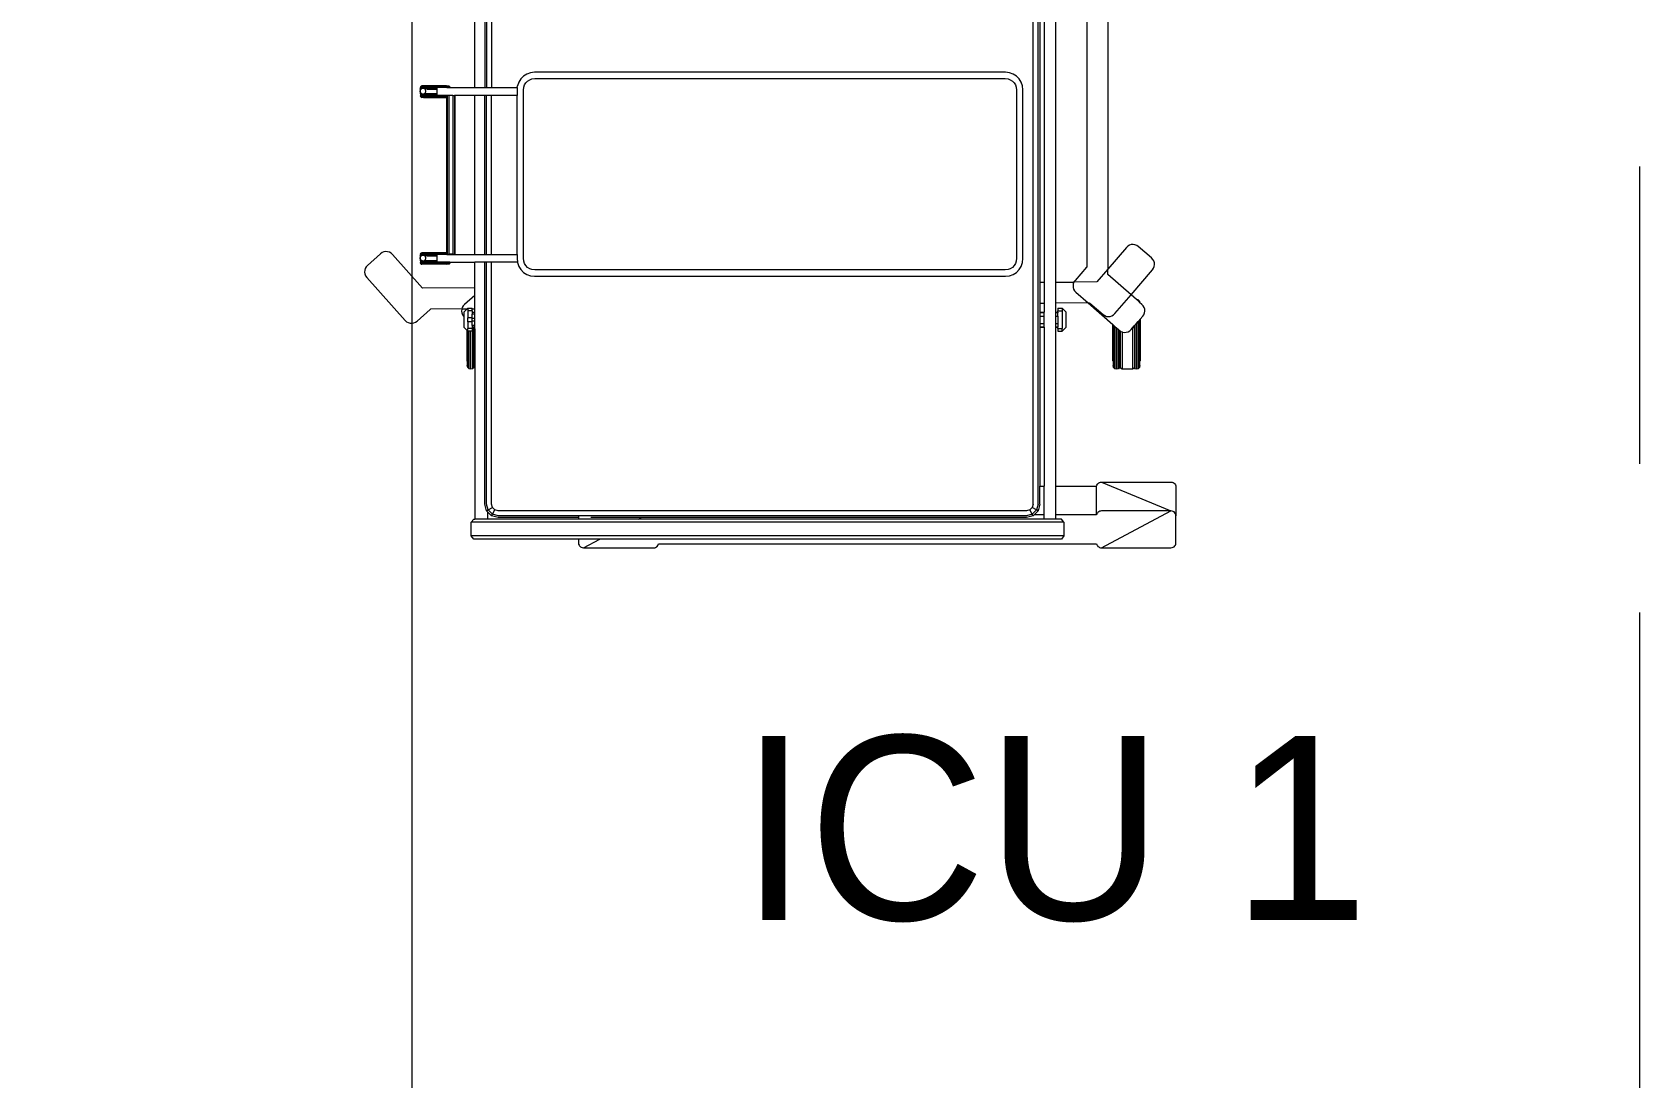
# Model space of a CAD drawing. Header units: millimetres. Extents: x -280308 to 6402717, y -14 to 2073074.
# Drawn here: x 4639 to 7558, y 421146 to 423044 of the extents above; entities that cross this region are included whole.
import ezdxf
from ezdxf.enums import TextEntityAlignment as Align

# ---------------------------------------------------------------- set-up
doc = ezdxf.new("R2010")
doc.units = ezdxf.units.MM
doc.linetypes.add('ACAD_ISO08W100', pattern=[36, 24, -3, 6, -3])
doc.linetypes.add('I02_HIDDEN', pattern=[6, 4, -2])
doc.layers.get('0').update_dxf_attribs({"lineweight": 0})
for name, color, linetype, lineweight in [('A-ANNOTATION', 144, 'Continuous', 0), ('A-FURN-EQPM', 177, 'Continuous', 0), ('A-Z22-T-Anno_Text', 152, 'Continuous', 9), ('A-Z774-E-Hidden', 142, 'I02_HIDDEN', 0)]:
    doc.layers.add(name, color=color, linetype=linetype, lineweight=lineweight)
doc.layers.add('A-TEXT', color=254, linetype='Continuous')
doc.styles.add('Annotative', font='arial.ttf', dxfattribs={"height": 1.25})
doc.styles.get("Standard").update_dxf_attribs({"font": 'arial.ttf'})
doc.styles.add('TGF_A', font='arial.ttf')

# ---------------------------------------------------------------- blocks, each defined once
blk = doc.blocks.new('A$C872eac23')
at = {"color": 0, "linetype": 'ByBlock', "lineweight": -2}
for p, q in [((-0.4909, -2.1111), (-0.4909, -0.0817)), ((-0.4821, -2.1111), (-0.4821, -0.0817)), ((0.5013, -0.0817), (0.5013, -1.3546)), ((0.5101, -0.0817), (0.5101, -1.3546)), ((0.5133, -0.0817), (0.5133, -1.3546)), ((-0.5224, -0.4326), (-0.5224, -1.7081)), ((-0.5019, -0.4326), (-0.5019, -1.7083)), ((-0.4941, -0.4326), (-0.4941, -1.7084)), ((-0.6176, -0.543), (-0.6176, -1.6843)), ((0.5317, -1.3546), (0.5317, -1.1233)), ((-0.5795, -1.2092), (-0.5795, -1.6803)), ((-0.4603, -1.3447), (-0.4566, -1.3388)), ((-0.4566, -1.3388), (-0.4516, -1.3338)), ((-0.4516, -1.3338), (-0.4457, -1.3301)), ((-0.4457, -1.3301), (-0.439, -1.3277)), ((-0.4406, -1.3405), (-0.4444, -1.3429)), ((-0.4364, -1.3389), (-0.4406, -1.3405)), ((-0.439, -1.3277), (-0.4317, -1.3268)), ((-0.431, -1.3383), (-0.4364, -1.3389)), ((-0.4317, -1.3268), (0.4231, -1.3268)), ((0.4225, -1.3383), (-0.431, -1.3383)), ((0.4278, -1.3389), (0.4225, -1.3383)), ((0.4231, -1.3268), (0.4304, -1.3277)), ((0.432, -1.3405), (0.4278, -1.3389)), ((0.4304, -1.3277), (0.4371, -1.3301)), ((0.4358, -1.3429), (0.432, -1.3405)), ((0.4371, -1.3301), (0.443, -1.3338)), ((0.443, -1.3338), (0.448, -1.3388)), ((0.448, -1.3388), (0.4517, -1.3447)), ((-0.4636, -1.3587), (-0.4627, -1.3514)), ((-0.4636, -1.6652), (-0.4636, -1.3587)), ((-0.4627, -1.3514), (-0.4603, -1.3447)), ((-0.4514, -1.354), (-0.4521, -1.3593)), ((-0.4521, -1.3593), (-0.4521, -1.6646)), ((-0.4499, -1.3498), (-0.4514, -1.354)), ((-0.4475, -1.346), (-0.4499, -1.3498)), ((-0.4444, -1.3429), (-0.4475, -1.346)), ((0.4389, -1.346), (0.4358, -1.3429)), ((0.4413, -1.3498), (0.4389, -1.346)), ((0.4429, -1.354), (0.4413, -1.3498)), ((0.4435, -1.3593), (0.4429, -1.354)), ((0.4435, -1.6646), (0.4435, -1.3593)), ((0.4517, -1.3447), (0.4541, -1.3514)), ((0.4545, -1.3546), (0.4541, -1.3514)), ((0.4545, -1.3546), (0.455, -1.3587)), ((0.5013, -1.3546), (0.4545, -1.3546)), ((0.455, -1.3587), (0.455, -1.3687)), ((0.455, -1.6575), (0.455, -1.3687)), ((0.455, -1.3687), (0.5013, -1.3687)), ((0.5101, -1.3546), (0.5013, -1.3546)), ((0.5013, -1.6575), (0.5013, -1.3687)), ((0.5013, -1.3687), (0.5101, -1.3687)), ((0.5133, -1.3546), (0.5101, -1.3546)), ((0.5101, -1.6575), (0.5101, -1.3687)), ((0.5101, -1.3687), (0.5133, -1.3687)), ((0.5317, -1.3546), (0.5133, -1.3546)), ((0.5133, -1.6575), (0.5133, -1.3687)), ((0.5133, -1.3687), (0.5317, -1.3687)), ((0.5767, -1.3546), (0.5317, -1.3546)), ((0.5317, -1.6575), (0.5317, -1.3687)), ((0.5317, -1.3687), (0.5679, -1.3687)), ((0.5679, -1.3687), (0.5679, -1.6573)), ((0.5679, -1.3687), (0.5683, -1.3687)), ((0.5683, -1.3687), (0.5683, -1.6573)), ((0.5714, -1.3687), (0.5683, -1.3687)), ((0.5714, -1.3687), (0.5714, -1.6573)), ((0.5714, -1.3687), (0.5786, -1.3687)), ((0.577, -1.353), (0.5766, -1.3544)), ((0.5766, -1.3544), (0.5767, -1.3546)), ((0.5821, -1.3544), (0.5766, -1.3544)), ((0.582, -1.3546), (0.5767, -1.3546)), ((0.578, -1.352), (0.577, -1.353)), ((0.577, -1.353), (0.6302, -1.353)), ((0.5781, -1.352), (0.578, -1.352)), ((0.5793, -1.3517), (0.5781, -1.352)), ((0.5781, -1.352), (0.629, -1.352)), ((0.5786, -1.3687), (0.5786, -1.6573)), ((0.5786, -1.3687), (0.5818, -1.3687)), ((0.5828, -1.3517), (0.5793, -1.3517)), ((0.5818, -1.3687), (0.5818, -1.6573)), ((0.5818, -1.3687), (0.5822, -1.3687)), ((0.582, -1.3546), (0.5821, -1.3544)), ((0.5822, -1.3546), (0.582, -1.3546)), ((0.5821, -1.3544), (0.5822, -1.3544)), ((0.5822, -1.3544), (0.6306, -1.3543)), ((0.5822, -1.3544), (0.5822, -1.3546)), ((0.5822, -1.3546), (0.6005, -1.3546)), ((0.5822, -1.3697), (0.5822, -1.3687)), ((0.5822, -1.3687), (0.6005, -1.3687)), ((0.5822, -1.3697), (0.6306, -1.3696)), ((0.5822, -1.3711), (0.5822, -1.3697)), ((0.5822, -1.3711), (0.6302, -1.371)), ((0.5822, -1.3721), (0.5822, -1.3711)), ((0.583, -1.3513), (0.5828, -1.3517)), ((0.5828, -1.3517), (0.6247, -1.3516)), ((0.6245, -1.3512), (0.583, -1.3513)), ((0.6005, -1.3546), (0.6005, -1.3557)), ((0.6005, -1.3557), (0.6005, -1.356)), ((0.6005, -1.3557), (0.6302, -1.3557)), ((0.6005, -1.356), (0.6005, -1.3572)), ((0.6005, -1.3572), (0.6005, -1.3654)), ((0.6189, -1.3572), (0.6005, -1.3572)), ((0.6005, -1.3654), (0.6005, -1.3667)), ((0.6189, -1.3654), (0.6005, -1.3654)), ((0.6005, -1.3667), (0.6005, -1.3669)), ((0.6005, -1.3667), (0.6253, -1.3667)), ((0.6005, -1.3669), (0.6005, -1.3673)), ((0.6005, -1.3669), (0.6253, -1.3669)), ((0.6005, -1.3673), (0.629, -1.3672)), ((0.6005, -1.3673), (0.6005, -1.3683)), ((0.6005, -1.3683), (0.6302, -1.3682)), ((0.6005, -1.3683), (0.6005, -1.3687)), ((0.6085, -1.3559), (0.6099, -1.3559)), ((0.6129, -1.3559), (0.6149, -1.3559)), ((0.617, -1.3559), (0.6191, -1.3559)), ((0.6189, -1.3572), (0.6227, -1.3571)), ((0.6228, -1.3655), (0.6189, -1.3654)), ((0.6271, -1.3559), (0.6205, -1.3559)), ((0.6205, -1.3613), (0.6206, -1.3603)), ((0.6206, -1.3623), (0.6205, -1.3613)), ((0.6206, -1.3603), (0.6209, -1.3593)), ((0.6209, -1.3633), (0.6206, -1.3623)), ((0.6209, -1.3593), (0.6214, -1.3584)), ((0.6214, -1.3642), (0.6209, -1.3633)), ((0.6214, -1.3584), (0.622, -1.3576)), ((0.6221, -1.3649), (0.6214, -1.3642)), ((0.622, -1.3576), (0.6227, -1.3571)), ((0.6228, -1.3655), (0.6221, -1.3649)), ((0.6227, -1.3571), (0.6228, -1.357)), ((0.6228, -1.357), (0.6237, -1.3565)), ((0.6228, -1.3656), (0.6228, -1.3655)), ((0.6237, -1.3661), (0.6228, -1.3656)), ((0.6237, -1.3565), (0.6247, -1.3562)), ((0.6247, -1.3663), (0.6237, -1.3661)), ((0.6247, -1.3516), (0.6245, -1.3512)), ((0.6247, -1.3516), (0.6277, -1.3516)), ((0.6247, -1.3562), (0.6257, -1.3561)), ((0.6257, -1.3664), (0.6247, -1.3663)), ((0.6253, -1.3667), (0.6253, -1.3669)), ((0.6253, -1.3667), (0.6301, -1.3667)), ((0.6253, -1.3669), (0.6278, -1.3669)), ((0.6257, -1.3561), (0.6267, -1.3562)), ((0.6257, -1.3561), (0.6257, -1.3561)), ((0.6257, -1.3664), (0.6267, -1.3663)), ((0.6267, -1.3562), (0.6277, -1.3565)), ((0.6277, -1.3661), (0.6267, -1.3663)), ((0.6287, -1.3559), (0.6275, -1.3559)), ((0.6277, -1.3516), (0.6278, -1.3516)), ((0.6277, -1.3516), (0.6277, -1.3516)), ((0.6277, -1.3565), (0.6286, -1.357)), ((0.6286, -1.3656), (0.6277, -1.3661)), ((0.6278, -1.3516), (0.629, -1.352)), ((0.6278, -1.3669), (0.629, -1.3672)), ((0.6288, -1.3572), (0.6286, -1.357)), ((0.6286, -1.3656), (0.6289, -1.3654)), ((0.6288, -1.3654), (0.6286, -1.3656)), ((0.6288, -1.3572), (0.6289, -1.3572)), ((0.6288, -1.3572), (0.6293, -1.3576)), ((0.6294, -1.3649), (0.6288, -1.3654)), ((0.6288, -1.3654), (0.6289, -1.3654)), ((0.6289, -1.3572), (0.6293, -1.3576)), ((0.6289, -1.3572), (0.631, -1.3572)), ((0.6289, -1.3654), (0.6304, -1.3654)), ((0.629, -1.352), (0.6292, -1.352)), ((0.629, -1.3672), (0.6292, -1.3672)), ((0.6291, -1.3559), (0.6297, -1.3559)), ((0.6292, -1.352), (0.6302, -1.353)), ((0.6292, -1.3672), (0.6302, -1.3682)), ((0.6302, -1.371), (0.6292, -1.372)), ((0.6293, -1.3576), (0.63, -1.3584)), ((0.63, -1.3641), (0.6294, -1.3649)), ((0.63, -1.3559), (0.6298, -1.3559)), ((0.6302, -1.3557), (0.63, -1.3559)), ((0.6301, -1.3559), (0.63, -1.3559)), ((0.6305, -1.3593), (0.63, -1.3584)), ((0.6305, -1.3633), (0.63, -1.3641)), ((0.631, -1.3572), (0.6301, -1.3559)), ((0.631, -1.3654), (0.6301, -1.3667)), ((0.6302, -1.353), (0.6306, -1.3543)), ((0.6306, -1.3543), (0.6302, -1.3557)), ((0.6302, -1.3682), (0.6306, -1.3696)), ((0.6306, -1.3696), (0.6302, -1.371)), ((0.631, -1.3654), (0.6304, -1.3654)), ((0.6308, -1.3603), (0.6305, -1.3593)), ((0.6308, -1.3623), (0.6305, -1.3633)), ((0.6309, -1.3613), (0.6308, -1.3603)), ((0.6308, -1.3623), (0.6309, -1.3613)), ((0.631, -1.3572), (0.631, -1.3654)), ((0.5822, -1.3721), (0.6291, -1.372)), ((0.5822, -1.3724), (0.5822, -1.3721)), ((0.5822, -1.6547), (0.5822, -1.3724)), ((0.5822, -1.3724), (0.583, -1.3724)), ((0.583, -1.3724), (0.583, -1.3725)), ((0.6246, -1.3724), (0.583, -1.3724)), ((0.583, -1.3725), (0.6245, -1.3725)), ((0.6246, -1.3724), (0.6245, -1.3725)), ((0.6246, -1.3724), (0.6277, -1.3724)), ((0.6278, -1.3723), (0.6277, -1.3724)), ((0.6279, -1.3724), (0.6278, -1.3723)), ((0.6291, -1.372), (0.6279, -1.3724)), ((0.6291, -1.372), (0.6292, -1.372)), ((-0.6972, -1.664), (-0.673, -1.6432)), ((-0.673, -1.6432), (-0.6701, -1.6413)), ((-0.6701, -1.6413), (-0.6669, -1.64)), ((-0.6669, -1.64), (-0.6636, -1.6396)), ((-0.6636, -1.6396), (-0.6602, -1.6398)), ((-0.6602, -1.6398), (-0.657, -1.6408)), ((-0.657, -1.6408), (-0.654, -1.6425)), ((-0.654, -1.6425), (-0.6514, -1.6449)), ((-0.6514, -1.6449), (-0.6176, -1.6843)), ((0.455, -1.6575), (0.455, -1.6652)), ((0.5013, -1.6575), (0.455, -1.6575)), ((0.5101, -1.6575), (0.5013, -1.6575)), ((0.5133, -1.6575), (0.5101, -1.6575)), ((0.5317, -1.6575), (0.5133, -1.6575)), ((0.5766, -1.6575), (0.5317, -1.6575)), ((0.5679, -1.6573), (0.5683, -1.6573)), ((0.5714, -1.6573), (0.5683, -1.6573)), ((0.5714, -1.6573), (0.5766, -1.6573)), ((0.5766, -1.6573), (0.5766, -1.6574)), ((0.5766, -1.6573), (0.5786, -1.6573)), ((0.5766, -1.6574), (0.5766, -1.6575)), ((0.5766, -1.6574), (0.5821, -1.6574)), ((0.5821, -1.6575), (0.5766, -1.6575)), ((0.5818, -1.6573), (0.5786, -1.6573)), ((0.5818, -1.6573), (0.5822, -1.6573)), ((0.5821, -1.6575), (0.5821, -1.6574)), ((0.5821, -1.6574), (0.5822, -1.6574)), ((0.5822, -1.6575), (0.5821, -1.6575)), ((0.5822, -1.655), (0.5822, -1.6547)), ((0.5822, -1.6547), (0.5828, -1.6547)), ((0.5822, -1.656), (0.5822, -1.655)), ((0.5822, -1.655), (0.629, -1.655)), ((0.5822, -1.6573), (0.5822, -1.656)), ((0.5822, -1.656), (0.6302, -1.656)), ((0.5822, -1.6574), (0.6306, -1.6573)), ((0.5822, -1.6574), (0.5822, -1.6575)), ((0.5822, -1.6575), (0.6005, -1.6575)), ((0.583, -1.6543), (0.5828, -1.6547)), ((0.5828, -1.6547), (0.6247, -1.6546)), ((0.6245, -1.6542), (0.583, -1.6543)), ((0.6005, -1.6575), (0.6005, -1.6587)), ((0.6005, -1.6587), (0.6005, -1.659)), ((0.6005, -1.6587), (0.6302, -1.6587)), ((0.6005, -1.659), (0.6005, -1.6602)), ((0.6005, -1.6602), (0.6005, -1.6685)), ((0.6189, -1.6602), (0.6005, -1.6602)), ((0.6085, -1.659), (0.6099, -1.659)), ((0.6129, -1.659), (0.6149, -1.659)), ((0.617, -1.6589), (0.6191, -1.6589)), ((0.6189, -1.6602), (0.6227, -1.6601)), ((0.6271, -1.6589), (0.6205, -1.6589)), ((0.6205, -1.6643), (0.6206, -1.6633)), ((0.6206, -1.6633), (0.6209, -1.6623)), ((0.6209, -1.6623), (0.6214, -1.6614)), ((0.6214, -1.6614), (0.622, -1.6606)), ((0.622, -1.6606), (0.6227, -1.6601)), ((0.6227, -1.6601), (0.6228, -1.66)), ((0.6228, -1.66), (0.6237, -1.6595)), ((0.6237, -1.6595), (0.6247, -1.6592)), ((0.6247, -1.6546), (0.6245, -1.6542)), ((0.6247, -1.6546), (0.6277, -1.6546)), ((0.6247, -1.6592), (0.6257, -1.6591)), ((0.6257, -1.6591), (0.6267, -1.6592)), ((0.6257, -1.6591), (0.6257, -1.6591)), ((0.6263, -1.719), (0.6811, -1.6576)), ((0.6267, -1.6592), (0.6277, -1.6595)), ((0.6287, -1.6589), (0.6275, -1.6589)), ((0.6277, -1.6546), (0.6278, -1.6546)), ((0.6277, -1.6546), (0.6277, -1.6546)), ((0.6277, -1.6595), (0.6286, -1.66)), ((0.6278, -1.6546), (0.629, -1.655)), ((0.6288, -1.6602), (0.6286, -1.66)), ((0.6288, -1.6602), (0.6289, -1.6602)), ((0.6288, -1.6602), (0.6293, -1.6606)), ((0.6289, -1.6602), (0.6293, -1.6606)), ((0.6289, -1.6602), (0.631, -1.6602)), ((0.6292, -1.655), (0.629, -1.655)), ((0.6291, -1.6589), (0.6297, -1.6589)), ((0.6292, -1.655), (0.6302, -1.656)), ((0.6293, -1.6606), (0.63, -1.6614)), ((0.63, -1.6589), (0.6298, -1.6589)), ((0.6302, -1.6587), (0.63, -1.6589)), ((0.6301, -1.6589), (0.63, -1.6589)), ((0.6305, -1.6623), (0.63, -1.6614)), ((0.631, -1.6602), (0.6301, -1.6589)), ((0.6302, -1.656), (0.6306, -1.6573)), ((0.6306, -1.6573), (0.6302, -1.6587)), ((0.6308, -1.6633), (0.6305, -1.6623)), ((0.6309, -1.6643), (0.6308, -1.6633)), ((0.631, -1.6602), (0.631, -1.6684)), ((0.6811, -1.6576), (0.6837, -1.6552)), ((0.6837, -1.6552), (0.6867, -1.6536)), ((0.6867, -1.6536), (0.69, -1.6527)), ((0.69, -1.6527), (0.6933, -1.6525)), ((0.6933, -1.6525), (0.6967, -1.653)), ((0.6967, -1.653), (0.6999, -1.6543)), ((0.6999, -1.6543), (0.7028, -1.6563)), ((0.7028, -1.6563), (0.7265, -1.6775)), ((-0.7025, -1.6761), (-0.7023, -1.6728)), ((-0.702, -1.6794), (-0.7025, -1.6761)), ((-0.7023, -1.6728), (-0.7013, -1.6695)), ((-0.7008, -1.6827), (-0.702, -1.6794)), ((-0.7013, -1.6695), (-0.6996, -1.6665)), ((-0.6988, -1.6856), (-0.7008, -1.6827)), ((-0.6996, -1.6665), (-0.6972, -1.664)), ((-0.6598, -1.731), (-0.6988, -1.6856)), ((-0.6176, -1.6843), (-0.5978, -1.7074)), ((-0.6176, -1.6941), (-0.6176, -1.6843)), ((-0.5795, -1.6803), (-0.5794, -1.6804)), ((-0.5794, -1.6804), (-0.5793, -1.6805)), ((-0.5794, -1.6804), (-0.5794, -1.6804)), ((-0.5793, -1.6805), (-0.5792, -1.6806)), ((-0.5792, -1.6806), (-0.5791, -1.6807)), ((-0.5792, -1.6806), (-0.5792, -1.6806)), ((-0.5791, -1.6807), (-0.5581, -1.7047)), ((-0.5791, -1.6807), (-0.5791, -1.6807)), ((-0.4627, -1.6725), (-0.4636, -1.6652)), ((-0.4603, -1.6793), (-0.4627, -1.6725)), ((-0.4566, -1.6852), (-0.4603, -1.6793)), ((-0.4516, -1.6901), (-0.4566, -1.6852)), ((-0.4521, -1.6646), (-0.4514, -1.6699)), ((-0.4457, -1.6939), (-0.4516, -1.6901)), ((-0.4514, -1.6699), (-0.4499, -1.6742)), ((-0.4499, -1.6742), (-0.4475, -1.6779)), ((-0.4475, -1.6779), (-0.4444, -1.6811)), ((-0.4444, -1.6811), (-0.4406, -1.6835)), ((-0.4406, -1.6835), (-0.4364, -1.685)), ((-0.4364, -1.685), (-0.431, -1.6856)), ((-0.431, -1.6856), (0.4225, -1.6856)), ((0.4225, -1.6856), (0.4278, -1.685)), ((0.4278, -1.685), (0.432, -1.6835)), ((0.432, -1.6835), (0.4358, -1.6811)), ((0.4358, -1.6811), (0.4389, -1.6779)), ((0.443, -1.6901), (0.4371, -1.6939)), ((0.4389, -1.6779), (0.4413, -1.6742)), ((0.4413, -1.6742), (0.4429, -1.6699)), ((0.4429, -1.6699), (0.4435, -1.6646)), ((0.448, -1.6852), (0.443, -1.6901)), ((0.4517, -1.6793), (0.448, -1.6852)), ((0.4541, -1.6725), (0.4517, -1.6793)), ((0.4541, -1.6725), (0.4542, -1.6716)), ((0.455, -1.6652), (0.4542, -1.6716)), ((0.4542, -1.6716), (0.5013, -1.6716)), ((0.5013, -2.1111), (0.5013, -1.6716)), ((0.5013, -1.6716), (0.5101, -1.6716)), ((0.5101, -2.1111), (0.5101, -1.6716)), ((0.5101, -1.6716), (0.5133, -1.6716)), ((0.5133, -2.1111), (0.5133, -1.6716)), ((0.5133, -1.6716), (0.5317, -1.6716)), ((0.5317, -1.7181), (0.5317, -1.6716)), ((0.5769, -1.6716), (0.5317, -1.6716)), ((0.5769, -1.6716), (0.5766, -1.6727)), ((0.5766, -1.6727), (0.6306, -1.6726)), ((0.5766, -1.6727), (0.577, -1.6741)), ((0.5769, -1.6716), (0.6005, -1.6716)), ((0.577, -1.6741), (0.6302, -1.674)), ((0.577, -1.6741), (0.578, -1.6751)), ((0.5782, -1.6751), (0.578, -1.6751)), ((0.5782, -1.6751), (0.6291, -1.675)), ((0.5782, -1.6751), (0.5794, -1.6754)), ((0.5794, -1.6754), (0.583, -1.6754)), ((0.583, -1.6754), (0.583, -1.6756)), ((0.583, -1.6754), (0.6246, -1.6754)), ((0.583, -1.6756), (0.6245, -1.6755)), ((0.6189, -1.6684), (0.6005, -1.6685)), ((0.6005, -1.6685), (0.6005, -1.6697)), ((0.6005, -1.6697), (0.6005, -1.6699)), ((0.6005, -1.6697), (0.6253, -1.6697)), ((0.6005, -1.6699), (0.6005, -1.6703)), ((0.6005, -1.6699), (0.6253, -1.6699)), ((0.6005, -1.6703), (0.6005, -1.6713)), ((0.6005, -1.6703), (0.629, -1.6703)), ((0.6005, -1.6713), (0.6005, -1.6716)), ((0.6005, -1.6713), (0.6302, -1.6713)), ((0.6228, -1.6685), (0.6189, -1.6684)), ((0.6206, -1.6653), (0.6205, -1.6643)), ((0.6209, -1.6663), (0.6206, -1.6653)), ((0.6214, -1.6672), (0.6209, -1.6663)), ((0.6221, -1.668), (0.6214, -1.6672)), ((0.6228, -1.6685), (0.6221, -1.668)), ((0.6228, -1.6686), (0.6228, -1.6685)), ((0.6237, -1.6691), (0.6228, -1.6686)), ((0.6247, -1.6694), (0.6237, -1.6691)), ((0.6246, -1.6754), (0.6245, -1.6755)), ((0.6246, -1.6754), (0.6279, -1.6754)), ((0.6257, -1.6695), (0.6247, -1.6694)), ((0.6253, -1.6697), (0.6253, -1.6699)), ((0.6253, -1.6697), (0.6301, -1.6697)), ((0.6253, -1.6699), (0.6277, -1.6699)), ((0.6257, -1.6695), (0.6267, -1.6694)), ((0.6277, -1.6691), (0.6267, -1.6694)), ((0.6286, -1.6686), (0.6277, -1.6691)), ((0.6278, -1.6699), (0.6277, -1.6699)), ((0.6278, -1.6699), (0.6278, -1.6699)), ((0.6278, -1.6699), (0.629, -1.6703)), ((0.6291, -1.675), (0.6279, -1.6754)), ((0.6286, -1.6686), (0.6289, -1.6684)), ((0.6288, -1.6684), (0.6286, -1.6686)), ((0.6294, -1.6679), (0.6288, -1.6684)), ((0.6288, -1.6684), (0.6289, -1.6684)), ((0.6289, -1.6684), (0.6304, -1.6684)), ((0.629, -1.6703), (0.6292, -1.6703)), ((0.6292, -1.675), (0.6291, -1.675)), ((0.6292, -1.6703), (0.6302, -1.6713)), ((0.6302, -1.674), (0.6292, -1.675)), ((0.63, -1.6672), (0.6294, -1.6679)), ((0.6305, -1.6663), (0.63, -1.6672)), ((0.631, -1.6684), (0.6301, -1.6697)), ((0.6302, -1.6713), (0.6306, -1.6726)), ((0.6306, -1.6726), (0.6302, -1.674)), ((0.631, -1.6684), (0.6304, -1.6684)), ((0.6308, -1.6653), (0.6305, -1.6663)), ((0.6308, -1.6653), (0.6309, -1.6643)), ((0.7265, -1.6775), (0.7288, -1.6801)), ((0.7288, -1.6801), (0.7305, -1.6831)), ((0.7305, -1.6831), (0.7314, -1.6864)), ((0.7316, -1.6898), (0.7311, -1.6931)), ((0.7314, -1.6864), (0.7316, -1.6898)), ((-0.6598, -1.731), (-0.6176, -1.6941)), ((-0.5978, -1.7074), (-0.556, -1.7078)), ((-0.5581, -1.7047), (-0.5561, -1.7076)), ((-0.5555, -1.7207), (-0.5572, -1.7237)), ((-0.5561, -1.7076), (-0.556, -1.7078)), ((-0.5224, -1.7081), (-0.556, -1.7078)), ((-0.556, -1.7078), (-0.5549, -1.7108)), ((-0.5546, -1.7175), (-0.5555, -1.7207)), ((-0.5549, -1.7108), (-0.5544, -1.7141)), ((-0.5544, -1.7141), (-0.5546, -1.7175)), ((-0.5224, -1.7081), (-0.5224, -1.7462)), ((-0.5019, -1.7083), (-0.4941, -1.7084)), ((-0.5019, -1.7083), (-0.5019, -1.7464)), ((-0.4941, -1.7084), (-0.4941, -1.7465)), ((-0.439, -1.6963), (-0.4457, -1.6939)), ((-0.4317, -1.6971), (-0.439, -1.6963)), ((0.4231, -1.6971), (-0.4317, -1.6971)), ((0.4304, -1.6963), (0.4231, -1.6971)), ((0.4371, -1.6939), (0.4304, -1.6963)), ((0.5317, -1.7181), (0.6263, -1.719)), ((0.5317, -1.7319), (0.5317, -1.7181)), ((0.7277, -1.6992), (0.658, -1.7773)), ((0.7298, -1.6963), (0.7277, -1.6992)), ((0.7311, -1.6931), (0.7298, -1.6963)), ((-0.6836, -1.7539), (-0.6819, -1.7509)), ((-0.6819, -1.7509), (-0.6796, -1.7483)), ((-0.6796, -1.7483), (-0.6754, -1.7447)), ((-0.6754, -1.7447), (-0.6749, -1.7426)), ((-0.6754, -1.7447), (-0.6749, -1.7442)), ((-0.6749, -1.7426), (-0.6726, -1.7403)), ((-0.6749, -1.7442), (-0.6726, -1.7421)), ((-0.6749, -1.7426), (-0.6749, -1.7442)), ((-0.6726, -1.7403), (-0.6695, -1.7395)), ((-0.6726, -1.7421), (-0.6695, -1.7395)), ((-0.6726, -1.7403), (-0.6726, -1.7421)), ((-0.6695, -1.7395), (-0.6598, -1.731)), ((-0.6306, -1.7651), (-0.6598, -1.731)), ((-0.5817, -1.7456), (-0.6268, -1.7851)), ((-0.5848, -1.746), (-0.609, -1.7667)), ((-0.5847, -1.7459), (-0.5848, -1.746)), ((-0.5848, -1.746), (-0.5848, -1.746)), ((-0.5846, -1.7458), (-0.5847, -1.7459)), ((-0.5847, -1.7459), (-0.5847, -1.7459)), ((-0.5845, -1.7457), (-0.5846, -1.7458)), ((-0.5844, -1.7456), (-0.5845, -1.7457)), ((-0.5845, -1.7457), (-0.5845, -1.7457)), ((-0.5817, -1.7456), (-0.5844, -1.7456)), ((-0.5596, -1.7263), (-0.5817, -1.7456)), ((-0.5817, -1.7456), (-0.5224, -1.7462)), ((-0.5572, -1.7237), (-0.5596, -1.7263)), ((-0.5224, -1.7462), (-0.5224, -1.7626)), ((-0.5019, -1.7464), (-0.4941, -1.7465)), ((-0.5019, -1.7464), (-0.5019, -1.7626)), ((-0.4941, -1.7465), (-0.4941, -1.7626)), ((0.5317, -1.7319), (0.5504, -1.7483)), ((0.5317, -1.7563), (0.5317, -1.7319)), ((0.5504, -1.7483), (0.5528, -1.7509)), ((0.5528, -1.7509), (0.5545, -1.7539)), ((-0.6848, -1.7605), (-0.6846, -1.7571)), ((-0.6843, -1.7638), (-0.6848, -1.7605)), ((-0.6846, -1.7571), (-0.6836, -1.7539)), ((-0.683, -1.767), (-0.6843, -1.7638)), ((-0.681, -1.7699), (-0.683, -1.767)), ((-0.6766, -1.775), (-0.681, -1.7699)), ((-0.6758, -1.7759), (-0.6766, -1.775)), ((-0.6766, -1.775), (-0.6766, -1.851)), ((-0.6749, -1.7769), (-0.6758, -1.7759)), ((-0.6758, -1.8514), (-0.6758, -1.7759)), ((-0.6726, -1.7796), (-0.6749, -1.7769)), ((-0.6749, -1.8627), (-0.6749, -1.7769)), ((-0.6693, -1.7833), (-0.6726, -1.7796)), ((-0.6726, -1.8651), (-0.6726, -1.7796)), ((-0.628, -1.7675), (-0.6306, -1.7651)), ((-0.625, -1.7692), (-0.628, -1.7675)), ((-0.6218, -1.7702), (-0.625, -1.7692)), ((-0.6185, -1.7704), (-0.6218, -1.7702)), ((-0.6151, -1.77), (-0.6185, -1.7704)), ((-0.6119, -1.7687), (-0.6151, -1.77)), ((-0.609, -1.7667), (-0.6119, -1.7687)), ((-0.5348, -1.7551), (-0.5416, -1.762)), ((-0.5416, -1.762), (-0.5416, -1.7903)), ((-0.5267, -1.7551), (-0.5348, -1.7551)), ((-0.5348, -1.7551), (-0.5348, -1.76)), ((-0.5267, -1.76), (-0.5348, -1.76)), ((-0.5348, -1.76), (-0.5348, -1.7922)), ((-0.5267, -1.7551), (-0.5267, -1.76)), ((-0.5267, -1.7626), (-0.5267, -1.76)), ((-0.5224, -1.7626), (-0.5267, -1.7626)), ((-0.5267, -1.7626), (-0.5267, -1.7634)), ((-0.5267, -1.7634), (-0.5224, -1.7634)), ((-0.5267, -1.7694), (-0.5267, -1.7634)), ((-0.5224, -1.7694), (-0.5267, -1.7694)), ((-0.5267, -1.7694), (-0.5267, -1.7829)), ((-0.5224, -1.7626), (-0.5224, -1.7634)), ((-0.5224, -1.7634), (-0.5224, -1.7694)), ((-0.5224, -1.7694), (-0.5224, -1.7829)), ((-0.4941, -1.7626), (-0.5019, -1.7626)), ((-0.5019, -1.7634), (-0.5019, -1.7626)), ((-0.5019, -1.7634), (-0.4941, -1.7634)), ((-0.5019, -1.7694), (-0.5019, -1.7634)), ((-0.4941, -1.7694), (-0.5019, -1.7694)), ((-0.5019, -1.7829), (-0.5019, -1.7694)), ((-0.4941, -1.7626), (-0.4941, -1.7634)), ((-0.4941, -1.7634), (-0.4941, -1.7694)), ((-0.4941, -1.7694), (-0.4941, -1.7829)), ((0.5363, -1.7563), (0.5317, -1.7563)), ((0.5317, -1.7626), (0.5317, -1.7563)), ((0.5363, -1.7626), (0.5317, -1.7626)), ((0.5317, -1.7658), (0.5317, -1.7626)), ((0.5317, -1.7658), (0.5363, -1.7658)), ((0.5317, -1.7738), (0.5317, -1.7658)), ((0.5317, -1.7738), (0.5363, -1.7738)), ((0.5317, -1.7785), (0.5317, -1.7738)), ((0.5317, -1.7785), (0.5363, -1.7785)), ((0.5317, -1.7865), (0.5317, -1.7785)), ((0.5444, -1.7551), (0.5363, -1.7551)), ((0.5363, -1.7563), (0.5363, -1.7551)), ((0.5363, -1.76), (0.5363, -1.7563)), ((0.5363, -1.76), (0.5363, -1.7626)), ((0.5363, -1.76), (0.5444, -1.76)), ((0.5363, -1.7626), (0.5363, -1.7658)), ((0.5363, -1.7725), (0.5363, -1.7658)), ((0.5363, -1.7725), (0.5444, -1.7725)), ((0.5363, -1.7738), (0.5363, -1.7725)), ((0.5363, -1.7785), (0.5363, -1.7738)), ((0.5363, -1.7798), (0.5363, -1.7785)), ((0.5363, -1.7798), (0.5444, -1.7798)), ((0.5363, -1.7865), (0.5363, -1.7798)), ((0.5456, -1.7564), (0.5444, -1.7551)), ((0.5444, -1.7551), (0.5444, -1.76)), ((0.5444, -1.76), (0.5444, -1.7725)), ((0.5444, -1.7798), (0.5444, -1.7725)), ((0.5444, -1.7798), (0.5444, -1.7922)), ((0.5511, -1.762), (0.5456, -1.7564)), ((0.5552, -1.7565), (0.5456, -1.7564)), ((0.5511, -1.7708), (0.5511, -1.762)), ((0.5519, -1.7699), (0.5511, -1.7708)), ((0.5511, -1.7903), (0.5511, -1.7708)), ((0.5539, -1.767), (0.5519, -1.7699)), ((0.5551, -1.7638), (0.5539, -1.767)), ((0.5545, -1.7539), (0.5552, -1.7565)), ((0.5556, -1.7605), (0.5551, -1.7638)), ((0.5552, -1.7565), (0.6122, -1.757)), ((0.5552, -1.7565), (0.5554, -1.7571)), ((0.5554, -1.7571), (0.5556, -1.7605)), ((0.6122, -1.757), (0.6126, -1.7574)), ((0.6364, -1.7786), (0.6126, -1.7574)), ((0.6393, -1.7806), (0.6364, -1.7786)), ((0.6554, -1.7797), (0.6524, -1.7813)), ((0.658, -1.7773), (0.6554, -1.7797)), ((-0.6661, -1.7869), (-0.6693, -1.7833)), ((-0.6693, -1.7833), (-0.6693, -1.866)), ((-0.6656, -1.7875), (-0.6661, -1.7869)), ((-0.6661, -1.7869), (-0.6661, -1.8651)), ((-0.6627, -1.7909), (-0.6656, -1.7875)), ((-0.6656, -1.7912), (-0.6656, -1.7878)), ((-0.6601, -1.7938), (-0.6627, -1.7909)), ((-0.6627, -1.7909), (-0.6627, -1.8661)), ((-0.6575, -1.7962), (-0.6601, -1.7938)), ((-0.6545, -1.7979), (-0.6575, -1.7962)), ((-0.6512, -1.7988), (-0.6545, -1.7979)), ((-0.6479, -1.7991), (-0.6512, -1.7988)), ((-0.6445, -1.7986), (-0.6479, -1.7991)), ((-0.6434, -1.7981), (-0.6445, -1.7986)), ((-0.6414, -1.7973), (-0.6434, -1.7981)), ((-0.6434, -1.7981), (-0.6434, -1.8661)), ((-0.6404, -1.7967), (-0.6414, -1.7973)), ((-0.6399, -1.7963), (-0.6404, -1.7967)), ((-0.6404, -1.8528), (-0.6404, -1.7967)), ((-0.6391, -1.7957), (-0.6399, -1.7963)), ((-0.6399, -1.8528), (-0.6399, -1.7963)), ((-0.6384, -1.7953), (-0.6391, -1.7957)), ((-0.6391, -1.8627), (-0.6391, -1.7957)), ((-0.6367, -1.7938), (-0.6384, -1.7953)), ((-0.6335, -1.791), (-0.6367, -1.7938)), ((-0.6367, -1.8651), (-0.6367, -1.7938)), ((-0.6303, -1.7882), (-0.6335, -1.791)), ((-0.6335, -1.791), (-0.6335, -1.866)), ((-0.6279, -1.7861), (-0.6303, -1.7882)), ((-0.6303, -1.7882), (-0.6303, -1.8651)), ((-0.6271, -1.7854), (-0.6279, -1.7861)), ((-0.6279, -1.7861), (-0.6279, -1.8627)), ((-0.6268, -1.7851), (-0.6271, -1.7854)), ((-0.6271, -1.7854), (-0.6271, -1.8511)), ((-0.6268, -1.851), (-0.6268, -1.7851)), ((-0.5348, -1.7971), (-0.5416, -1.7903)), ((-0.5267, -1.7922), (-0.5348, -1.7922)), ((-0.5348, -1.7971), (-0.5348, -1.7922)), ((-0.5267, -1.7971), (-0.5348, -1.7971)), ((-0.5224, -1.7829), (-0.5267, -1.7829)), ((-0.5267, -1.7829), (-0.5267, -1.7888)), ((-0.5224, -1.7888), (-0.5267, -1.7888)), ((-0.5267, -1.7888), (-0.5267, -1.7896)), ((-0.5224, -1.7896), (-0.5267, -1.7896)), ((-0.5267, -1.7922), (-0.5267, -1.7896)), ((-0.5267, -1.7922), (-0.5267, -1.7971)), ((-0.5224, -1.7829), (-0.5224, -1.7888)), ((-0.5224, -1.7888), (-0.5224, -1.7896)), ((-0.5224, -1.7896), (-0.5224, -2.0781)), ((-0.4941, -1.7829), (-0.5019, -1.7829)), ((-0.5019, -1.7888), (-0.5019, -1.7829)), ((-0.4941, -1.7888), (-0.5019, -1.7888)), ((-0.5019, -1.7896), (-0.5019, -1.7888)), ((-0.4941, -1.7896), (-0.5019, -1.7896)), ((-0.5019, -1.7896), (-0.5019, -2.0781)), ((-0.4941, -1.7829), (-0.4941, -1.7888)), ((-0.4941, -1.7888), (-0.4941, -1.7896)), ((-0.4941, -1.7896), (-0.4941, -2.0781)), ((0.5317, -1.7865), (0.5363, -1.7865)), ((0.5317, -1.7896), (0.5317, -1.7865)), ((0.5317, -1.7896), (0.5346, -1.7896)), ((0.5317, -1.7929), (0.5317, -1.7896)), ((0.5319, -1.7928), (0.5317, -1.7929)), ((0.5317, -1.7929), (0.5317, -1.8641)), ((0.5324, -1.7922), (0.5319, -1.7928)), ((0.5319, -1.8528), (0.5319, -1.7928)), ((0.5333, -1.7912), (0.5324, -1.7922)), ((0.5324, -1.7922), (0.5324, -1.8528)), ((0.5346, -1.7896), (0.5333, -1.7912)), ((0.5333, -1.7912), (0.5333, -1.8627)), ((0.5346, -1.7896), (0.5356, -1.7896)), ((0.5356, -1.7896), (0.5363, -1.7896)), ((0.5356, -1.7896), (0.5356, -1.8651)), ((0.5363, -1.7865), (0.5363, -1.7896)), ((0.5363, -1.7896), (0.5363, -1.7922)), ((0.5363, -1.7922), (0.5444, -1.7922)), ((0.5363, -1.7922), (0.5363, -1.7971)), ((0.5363, -1.7971), (0.5388, -1.7971)), ((0.5388, -1.7971), (0.542, -1.7971)), ((0.5388, -1.866), (0.5388, -1.7971)), ((0.542, -1.7971), (0.5444, -1.7971)), ((0.542, -1.8651), (0.542, -1.7971)), ((0.5444, -1.7959), (0.5444, -1.7922)), ((0.5444, -1.7971), (0.5444, -1.7959)), ((0.5444, -1.7971), (0.5452, -1.7962)), ((0.5444, -1.7971), (0.5444, -1.7971)), ((0.5444, -1.7971), (0.5444, -1.8027)), ((0.5444, -1.8627), (0.5444, -1.8027)), ((0.5452, -1.7962), (0.5455, -1.7959)), ((0.5452, -1.7962), (0.5452, -1.8511)), ((0.5455, -1.7959), (0.5511, -1.7903)), ((0.5455, -1.851), (0.5455, -1.7959)), ((0.6424, -1.7819), (0.6393, -1.7806)), ((0.6458, -1.7825), (0.6424, -1.7819)), ((0.6491, -1.7823), (0.6458, -1.7825)), ((0.6524, -1.7813), (0.6491, -1.7823)), ((-0.6766, -1.851), (-0.6758, -1.8514)), ((-0.6758, -1.8595), (-0.6758, -1.8514)), ((-0.6758, -1.8595), (-0.6749, -1.8627)), ((-0.6749, -1.8627), (-0.6726, -1.8651)), ((-0.6726, -1.8651), (-0.6693, -1.866)), ((-0.6693, -1.866), (-0.6661, -1.8651)), ((-0.6661, -1.8651), (-0.6653, -1.8643)), ((-0.6654, -1.8642), (-0.6653, -1.8643)), ((-0.6653, -1.8643), (-0.6627, -1.8661)), ((-0.6627, -1.8661), (-0.6434, -1.8661)), ((-0.6434, -1.8661), (-0.6404, -1.864)), ((-0.6404, -1.8528), (-0.6399, -1.8528)), ((-0.6404, -1.864), (-0.6404, -1.8528)), ((-0.6399, -1.8595), (-0.6399, -1.8528)), ((-0.6399, -1.8595), (-0.6391, -1.8627)), ((-0.6391, -1.8627), (-0.6367, -1.8651)), ((-0.6367, -1.8651), (-0.6335, -1.866)), ((-0.6335, -1.866), (-0.6303, -1.8651)), ((-0.6303, -1.8651), (-0.6279, -1.8627)), ((-0.6279, -1.8627), (-0.6271, -1.8595)), ((-0.6271, -1.8511), (-0.6268, -1.851)), ((-0.6271, -1.8511), (-0.6271, -1.8595)), ((0.5317, -1.8641), (0.5319, -1.864)), ((0.5317, -1.8641), (0.5317, -2.1382)), ((0.5319, -1.8528), (0.5324, -1.8528)), ((0.5319, -1.864), (0.5319, -1.8528)), ((0.5324, -1.8595), (0.5324, -1.8528)), ((0.5324, -1.8595), (0.5333, -1.8627)), ((0.5333, -1.8627), (0.5356, -1.8651)), ((0.5356, -1.8651), (0.5388, -1.866)), ((0.5388, -1.866), (0.542, -1.8651)), ((0.542, -1.8651), (0.5444, -1.8627)), ((0.5444, -1.8627), (0.5452, -1.8595)), ((0.5452, -1.8511), (0.5455, -1.851)), ((0.5452, -1.8511), (0.5452, -1.8595)), ((-0.7362, -2.0719), (-0.7378, -2.073)), ((-0.7343, -2.0713), (-0.7362, -2.0719)), ((-0.7323, -2.071), (-0.7343, -2.0713)), ((-0.6059, -2.071), (-0.7323, -2.1233)), ((-0.6059, -2.071), (-0.7323, -2.071)), ((-0.6042, -2.0712), (-0.6059, -2.071)), ((-0.6025, -2.0717), (-0.6042, -2.0712)), ((-0.601, -2.0725), (-0.6025, -2.0717)), ((-0.7409, -2.0779), (-0.7411, -2.0799)), ((-0.7411, -2.0799), (-0.7411, -2.1321)), ((-0.7402, -2.076), (-0.7409, -2.0779)), ((-0.7392, -2.0744), (-0.7402, -2.076)), ((-0.7378, -2.073), (-0.7392, -2.0744)), ((-0.5997, -2.0736), (-0.601, -2.0725)), ((-0.5986, -2.0749), (-0.5997, -2.0736)), ((-0.5978, -2.0764), (-0.5986, -2.0749)), ((-0.5973, -2.0781), (-0.5978, -2.0764)), ((-0.5973, -2.1303), (-0.5973, -2.0781)), ((-0.5224, -2.0781), (-0.5973, -2.0781)), ((-0.5224, -2.0781), (-0.5224, -2.1303)), ((-0.4941, -2.0781), (-0.5019, -2.0781)), ((-0.5019, -2.1303), (-0.5019, -2.0781)), ((-0.4941, -2.1111), (-0.4941, -2.0781)), ((-0.7411, -2.1321), (-0.7409, -2.1301)), ((-0.7409, -2.1301), (-0.7402, -2.1283)), ((-0.7402, -2.1283), (-0.7392, -2.1266)), ((-0.7392, -2.1266), (-0.7378, -2.1252)), ((-0.7378, -2.1252), (-0.7362, -2.1242)), ((-0.7362, -2.1242), (-0.7343, -2.1235)), ((-0.7343, -2.1235), (-0.7323, -2.1233)), ((-0.7323, -2.1233), (-0.6059, -2.1233)), ((-0.6059, -2.1903), (-0.7323, -2.1233)), ((-0.6059, -2.1233), (-0.6042, -2.1235)), ((-0.6042, -2.1235), (-0.6025, -2.124)), ((-0.6025, -2.124), (-0.601, -2.1248)), ((-0.601, -2.1248), (-0.5997, -2.1259)), ((-0.5997, -2.1259), (-0.5986, -2.1272)), ((-0.5986, -2.1272), (-0.5978, -2.1287)), ((-0.5978, -2.1287), (-0.5973, -2.1303)), ((-0.5973, -2.1303), (-0.5224, -2.1303)), ((-0.5224, -2.1303), (-0.5224, -2.1382)), ((-0.5019, -2.1303), (-0.4837, -2.1303)), ((-0.5019, -2.1382), (-0.5019, -2.1303)), ((-0.4941, -2.1111), (-0.4909, -2.1232)), ((-0.4909, -2.1111), (-0.4881, -2.1215)), ((-0.4909, -2.1232), (-0.4881, -2.1215)), ((-0.4909, -2.1232), (-0.4837, -2.1303)), ((-0.4881, -2.1215), (-0.4805, -2.1171)), ((-0.4881, -2.1215), (-0.4805, -2.1292)), ((-0.4837, -2.1303), (-0.4821, -2.132)), ((-0.4821, -2.1111), (-0.4805, -2.1171)), ((-0.4821, -2.132), (-0.4805, -2.1292)), ((-0.4805, -2.1171), (-0.476, -2.1215)), ((-0.4805, -2.1292), (-0.476, -2.1215)), ((-0.4805, -2.1292), (-0.47, -2.132)), ((-0.476, -2.1215), (-0.47, -2.1232)), ((-0.47, -2.1232), (0.4892, -2.1232)), ((0.4892, -2.1232), (0.4952, -2.1215)), ((0.4892, -2.132), (0.4996, -2.1292)), ((0.4952, -2.1215), (0.4996, -2.1171)), ((0.4996, -2.1292), (0.4952, -2.1215)), ((0.4996, -2.1171), (0.5013, -2.1111)), ((0.5073, -2.1215), (0.4996, -2.1171)), ((0.4996, -2.1292), (0.5073, -2.1215)), ((0.5013, -2.132), (0.4996, -2.1292)), ((0.5013, -2.132), (0.5084, -2.1248)), ((0.5073, -2.1215), (0.5101, -2.1111)), ((0.5101, -2.1232), (0.5073, -2.1215)), ((0.5084, -2.1248), (0.5101, -2.1232)), ((0.5084, -2.1248), (0.5084, -2.1382)), ((0.5101, -2.1232), (0.5133, -2.1111)), ((-0.7411, -2.1814), (-0.7411, -2.1321)), ((-0.5378, -2.1439), (-0.5333, -2.1382)), ((-0.5378, -2.1439), (-0.5378, -2.1688)), ((-0.5378, -2.1439), (0.538, -2.1439)), ((-0.5333, -2.1382), (-0.5224, -2.1382)), ((-0.5224, -2.1382), (-0.5019, -2.1382)), ((-0.5019, -2.1382), (0.2351, -2.1382)), ((-0.4821, -2.132), (-0.47, -2.1352)), ((-0.47, -2.132), (0.4892, -2.132)), ((-0.47, -2.1352), (0.2295, -2.1352)), ((0.2351, -2.1382), (0.2295, -2.1352)), ((0.2295, -2.1352), (0.3208, -2.1352)), ((0.2351, -2.1382), (0.3433, -2.1382)), ((0.3433, -2.1333), (0.3433, -2.1352)), ((0.3433, -2.1352), (0.4892, -2.1352)), ((0.3433, -2.1352), (0.3433, -2.1382)), ((0.3433, -2.1382), (0.5084, -2.1382)), ((0.4892, -2.1352), (0.5013, -2.132)), ((0.5084, -2.1382), (0.5317, -2.1382)), ((0.5335, -2.1382), (0.5317, -2.1382)), ((0.538, -2.1439), (0.5335, -2.1382)), ((0.538, -2.1688), (0.538, -2.1439)), ((-0.7409, -2.1835), (-0.7411, -2.1814)), ((-0.7402, -2.1853), (-0.7409, -2.1835)), ((-0.7392, -2.187), (-0.7402, -2.1853)), ((-0.7378, -2.1883), (-0.7392, -2.187)), ((-0.7362, -2.1894), (-0.7378, -2.1883)), ((-0.601, -2.1888), (-0.6025, -2.1896)), ((-0.5997, -2.1877), (-0.601, -2.1888)), ((-0.5986, -2.1864), (-0.5997, -2.1877)), ((-0.5978, -2.1849), (-0.5986, -2.1864)), ((-0.5973, -2.1833), (-0.5978, -2.1849)), ((0.1981, -2.1832), (-0.5973, -2.1833)), ((-0.5378, -2.1688), (-0.5333, -2.1746)), ((-0.5378, -2.1688), (0.538, -2.1688)), ((-0.5333, -2.1746), (0.3045, -2.1746)), ((0.1986, -2.1849), (0.1981, -2.1832)), ((0.1995, -2.1864), (0.1986, -2.1849)), ((0.2005, -2.1877), (0.1995, -2.1864)), ((0.2018, -2.1888), (0.2005, -2.1877)), ((0.2033, -2.1896), (0.2018, -2.1888)), ((0.3344, -2.1903), (0.3045, -2.1746)), ((0.3045, -2.1746), (0.3433, -2.1746)), ((0.34, -2.1883), (0.3383, -2.1894)), ((0.3414, -2.187), (0.34, -2.1883)), ((0.3424, -2.1853), (0.3414, -2.187)), ((0.3431, -2.1835), (0.3424, -2.1853)), ((0.3433, -2.1814), (0.3431, -2.1835)), ((0.3433, -2.1746), (0.3433, -2.1814)), ((0.3433, -2.1746), (0.5335, -2.1746)), ((0.5335, -2.1746), (0.538, -2.1688)), ((-0.7343, -2.19), (-0.7362, -2.1894)), ((-0.7323, -2.1903), (-0.7343, -2.19)), ((-0.6059, -2.1903), (-0.7323, -2.1903)), ((-0.6042, -2.1901), (-0.6059, -2.1903)), ((-0.6025, -2.1896), (-0.6042, -2.1901)), ((0.205, -2.1901), (0.2033, -2.1896)), ((0.2068, -2.1903), (0.205, -2.1901)), ((0.3344, -2.1903), (0.2068, -2.1903)), ((0.3365, -2.19), (0.3344, -2.1903)), ((0.3383, -2.1894), (0.3365, -2.19))]:
    blk.add_line(p, q, dxfattribs=at)
blk = doc.blocks.new('A$C4404b510')
at = {"color": 0, "linetype": 'ByBlock', "lineweight": -2, "xscale": -1000.000000000013, "yscale": 1000.000000000013, "zscale": 1000.000000000008}
blk.add_blockref('A$C872eac23', (33666.3, 19300), dxfattribs=at)
blk = doc.blocks.new('*U552')
at = {"layer": 'A-ANNOTATION', "linetype": 'ACAD_ISO08W100', "ltscale": 0.25}
blk.add_lwpolyline([(0, -5), (0, -90.5606)], dxfattribs=at)
at = {"layer": 'A-TEXT'}
blk.add_attdef('N', text='', height=0.9, dxfattribs=at).set_placement((0, 2.75), align=Align.MIDDLE_CENTER)
blk = doc.blocks.new('A$Cf37525da')
at = {"color": 124, "xscale": -360.0000000000001, "yscale": 360.0000000000001, "zscale": 360.0000000000001, "rotation": 180}
blk.add_blockref('*U552', (-14750, -25932.8), dxfattribs=at)
blk = doc.blocks.new('*U527')
at = {"layer": 'A-Z774-E-Hidden', "color": 0, "lineweight": -2}
blk.add_lwpolyline([(0, -4.5488), (0.9388, -4.5488, 0.414214), (1.0638, -4.4238), (1.0638, -1.09583, 0.414214), (0.9388, -0.97083), (0, -0.97083), (-4.04966, -0.97083, 0.414214), (-4.17466, -1.09583), (-4.17466, -4.4238, 0.414214), (-4.04966, -4.5488)], format="xyb", close=True, dxfattribs=at)
at = {"color": 7, "lineweight": -2, "style": 'TGF_A', "flags": 8}
for tag, height, p in [('NOTE1', 0.0625, (0, 0.3375)), ('DET', 0.09375, (0, 0.09612)), ('SHT', 0.075, (0, -0.10211)), ('NOTE2', 0.0625, (0, -0.39942))]:
    blk.add_attdef(tag, text='', height=height, dxfattribs=at).set_placement(p, align=Align.MIDDLE)
blk = doc.blocks.new('2')
at = {"ltscale": 0.25}
blk.add_blockref('A$Cf37525da', (22307.9, 424523.3), dxfattribs=at)
at = {"layer": 'A-FURN-EQPM', "ltscale": 0.25}
blk.add_blockref('A$C4404b510', (-27691.9, 404998.3), dxfattribs=at)
at = {"layer": 'A-Z22-T-Anno_Text', "color": 212, "lineweight": 20, "true_color": 0xdb0fdb, "xscale": 4266.666666600002, "yscale": 4266.666666600002, "zscale": 4266.666666600002}
blk.add_blockref('*U527', (790.1, 430231.5), dxfattribs=at)
at = {"layer": 'A-TEXT', "ltscale": 0.25, "insert": (3828.3, 421766.5), "char_height": 267.3, "attachment_point": 1, "style": 'Annotative'}
blk.add_mtext_dynamic_manual_height_columns('\\pxqc;{\\fCentury Gothic|b0|i0|c0|p34;\\H1.25x;ICU 1}', width=5332.382, gutter_width=1670.6, heights=[0], dxfattribs=at)

msp = doc.modelspace()

# ---------------------------------------------------------------- block references
msp.add_blockref('2', (0, 0))

doc.saveas('drawing.dxf')
